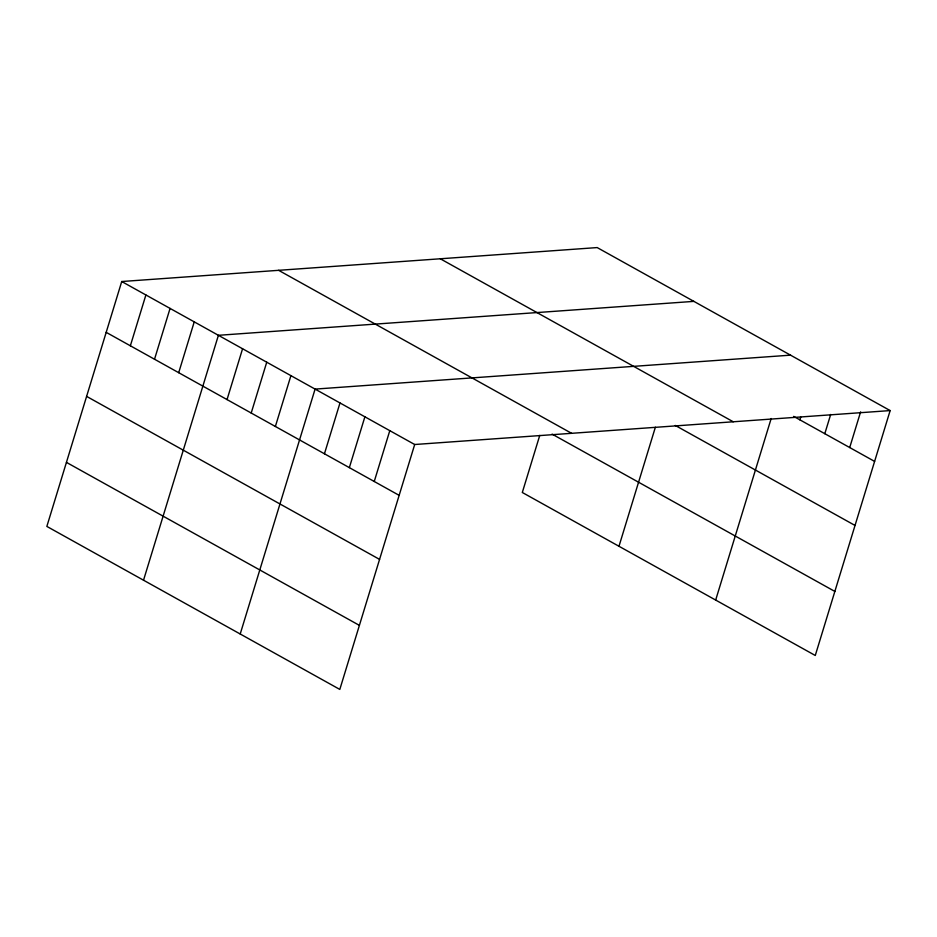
<?xml version="1.0" encoding="UTF-8"?>
<svg xmlns="http://www.w3.org/2000/svg" width="937" height="937" viewBox="0 0 937 937"><rect width="100%" height="100%" fill="white"/><g stroke="black" fill="none" stroke-linecap="round" stroke-linejoin="round"><path stroke-width="1.41" d="M890.15 410.582L597.185 247.579L121.728 281.522L46.85 526.418L339.815 689.421L414.693 444.513L890.15 410.582L815.272 655.478L522.307 492.487L539.759 435.4M130.36 345.788L145.891 294.968M154.523 359.246L170.065 308.414M178.698 372.692L194.24 321.859M143.525 580.214L218.403 335.305L693.86 301.374M227.035 399.584L242.578 348.751M251.21 413.03L266.74 362.197M275.373 426.476L290.915 375.643M240.212 633.998L315.09 389.101L790.535 355.158M324.448 453.777L339.99 402.945M349.349 467.633L364.891 416.801M374.25 481.489L389.792 430.657M618.982 546.271L655.373 427.237M715.669 600.067L771.174 418.511M799.905 419.835L800.748 417.094M824.806 433.69L830.686 414.459M849.707 447.546L860.623 411.835M793.674 416.379L874.608 461.402M440.285 258.776L733.249 421.779M675.272 425.445L855.024 525.446M278.629 270.325L571.593 433.316M552.069 434.1L834.855 591.434M121.728 281.522L414.693 444.513M106.186 332.342L399.15 495.345M86.602 396.386L379.579 559.389M66.433 462.374L359.398 625.377"/></g></svg>
